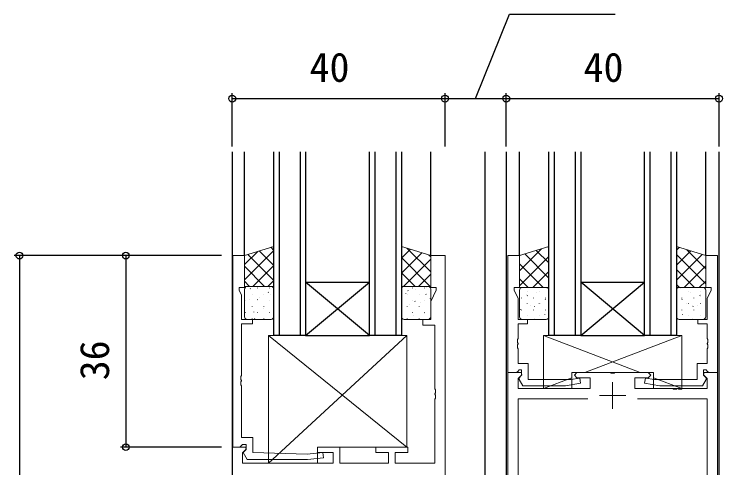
# Model space of a CAD drawing. Units: millimetres, scale not verified. Extents: x -437 to 438, y -681 to 678.
# Drawn here: x -114.5 to 18.1, y 182.6 to 267.9 of the extents above; entities that cross this region are included whole.
import ezdxf
from ezdxf.enums import TextEntityAlignment as Align

# ---------------------------------------------------------------- set-up
doc = ezdxf.new("R2010")
doc.units = ezdxf.units.MM
doc.header["$LTSCALE"] = 4
doc.layers.add('0-2_YKK_11', color=7, linetype='Continuous', lineweight=18)
doc.layers.add('0-4_YKK_13', color=4, linetype='Continuous', lineweight=18)
doc.layers.add('0-3_YKK_12', color=2, linetype='Continuous')
doc.layers.add('0-6_YKK_D', color=6, linetype='Continuous')
doc.styles.add('ＭＳ ゴシック', font='')
doc.styles.get('ＭＳ ゴシック').set_extended_font_data('MS Gothic')

msp = doc.modelspace()

# ---------------------------------------------------------------- linework, layer by layer
at = {"layer": '0-2_YKK_11'}
for p, q in [((-2.039, 193.69), (-2.039, 198.69)), ((0.461, 196.19), (-4.539, 196.19))]:
    msp.add_line(p, q, dxfattribs=at)
for points in [[(-73.439, 186.49), (-73.439, 222.49), (-71.239, 222.49), (-71.239, 216.49), (-72.239, 216.49), (-72.239, 215.99), (-71.809, 215.068), (-71.809, 210.49), (-69.739, 210.49), (-69.739, 209.69), (-71.809, 209.69), (-71.809, 199.948), (-71.929, 199.765), (-71.929, 199.215), (-71.809, 199.032), (-71.809, 198.948), (-71.929, 198.765), (-71.929, 198.215), (-71.809, 198.032), (-71.809, 188.29), (-69.639, 188.29), (-69.639, 185.49), (-59.439, 185.19), (-56.49, 185.487), (-56.389, 184.492), (-59.389, 184.19), (-70.763, 184.19), (-71.513, 185.49), (-70.939, 186.064), (-70.939, 186.99), (-71.609, 186.99), (-71.809, 186.79), (-72.109, 186.49)], [(-21.739, 222.49), (-21.739, 200.49), (-20.109, 200.49), (-19.809, 200.79), (-19.609, 200.99), (-19.139, 200.99), (-19.139, 200.04), (-19.639, 199.54), (-19.639, 199.202), (-18.939, 197.99), (-10.931, 197.99), (-8.053, 198.498), (-8.226, 199.482), (-9.885, 199.19), (-17.939, 199.19), (-17.939, 202.19), (-19.809, 202.19), (-19.809, 204.982), (-19.929, 205.165), (-19.929, 205.715), (-19.809, 205.898), (-19.809, 205.982), (-19.929, 206.165), (-19.929, 206.715), (-19.809, 206.898), (-19.809, 209.69), (-18.039, 209.69), (-18.039, 210.49), (-19.809, 210.49), (-19.809, 214.424), (-20.539, 215.99), (-20.539, 216.49), (-19.539, 216.49), (-19.539, 222.49)], [(17.661, 222.49), (17.661, 200.49), (16.031, 200.49), (15.731, 200.79), (15.531, 200.99), (15.061, 200.99), (15.061, 200.04), (15.561, 199.54), (15.561, 199.202), (14.861, 197.99), (6.852, 197.99), (3.974, 198.498), (4.147, 199.482), (5.806, 199.19), (13.861, 199.19), (13.861, 202.19), (15.731, 202.19), (15.731, 204.982), (15.851, 205.165), (15.851, 205.715), (15.731, 205.898), (15.731, 205.982), (15.851, 206.165), (15.851, 206.715), (15.731, 206.898), (15.731, 209.69), (13.961, 209.69), (13.961, 210.49), (15.731, 210.49), (15.731, 214.424), (16.461, 215.99), (16.461, 216.49), (15.461, 216.49), (15.461, 222.49)]]:
    msp.add_lwpolyline(points, close=True, dxfattribs=at)
for points in [[(-40.539, 185.49), (-42.939, 185.49), (-42.939, 183.49), (-35.469, 183.49), (-35.469, 195.532), (-35.349, 195.715), (-35.349, 196.265), (-35.469, 196.448), (-35.469, 196.532), (-35.349, 196.715), (-35.349, 197.265), (-35.469, 197.448), (-35.469, 209.39), (-37.739, 209.39), (-37.739, 210.49), (-36.239, 210.49), (-36.239, 213.845), (-35.239, 215.99), (-35.239, 216.49), (-36.239, 216.49), (-36.239, 222.49), (-33.539, 222.49)], [(-33.539, 222.49), (-33.539, 122.49)], [(-21.739, 200.49), (-21.739, 144.49)], [(2.161, 199.49), (4.661, 199.49), (5.161, 199.99), (4.661, 200.49), (-1.581, 200.49), (-1.765, 200.37), (-2.314, 200.37), (-2.498, 200.49), (-8.739, 200.49), (-9.239, 199.99), (-8.739, 199.49), (-6.239, 199.49), (-6.239, 197.49), (-19.809, 197.49), (-19.809, 199.396), (-19.103, 200.102), (-19.264, 200.49), (-21.739, 200.49)], [(17.661, 144.49), (17.661, 200.49), (15.185, 200.49), (15.024, 200.102), (15.731, 199.396), (15.731, 197.49), (11.119, 197.49), (10.935, 197.37), (10.386, 197.37), (10.202, 197.49), (10.119, 197.49), (9.935, 197.37), (9.386, 197.37), (9.202, 197.49), (2.161, 197.49), (2.161, 199.49)], [(-6.713, 195.56), (-19.809, 195.56), (-19.809, 149.42), (-6.713, 149.42)], [(2.634, 149.42), (15.731, 149.42), (15.731, 195.56), (2.634, 195.56)], [(-73.539, 122.49), (-73.539, 186.49), (-71.064, 186.49), (-70.903, 186.102), (-71.609, 185.396), (-71.609, 183.49), (-54.539, 183.49), (-54.539, 185.49), (-57.539, 185.49), (-57.539, 186.49), (-53.339, 186.49), (-53.339, 183.49), (-44.139, 183.49), (-44.139, 185.49), (-46.539, 185.49), (-46.539, 186.49), (-40.539, 186.49), (-40.539, 185.49)]]:
    msp.add_lwpolyline(points, dxfattribs=at)
at = {"layer": '0-3_YKK_12'}
for p, q in [((-73.539, 241.99), (-73.539, 102.99)), ((-71.239, 222.49), (-71.239, 241.99)), ((-65.739, 207.49), (-65.739, 241.99)), ((-64.739, 241.99), (-64.739, 207.49)), ((-60.739, 207.49), (-60.739, 241.99)), ((-47.739, 207.49), (-47.739, 241.99)), ((-46.739, 241.99), (-46.739, 207.49)), ((-42.739, 207.49), (-42.739, 241.99)), ((-36.239, 222.49), (-36.239, 241.99)), ((-26.039, 241.99), (-26.039, 102.99)), ((-22.039, 241.99), (-22.039, 102.99)), ((-19.539, 222.49), (-19.539, 241.99)), ((-14.039, 207.49), (-14.039, 241.99)), ((-13.039, 241.99), (-13.039, 207.49)), ((-9.039, 207.49), (-9.039, 241.99)), ((3.961, 207.49), (3.961, 241.99)), ((4.961, 241.99), (4.961, 207.49)), ((8.961, 207.49), (8.961, 241.99)), ((15.461, 222.49), (15.461, 241.99)), ((17.961, 102.99), (17.961, 241.99)), ((-59.739, 217.49), (-47.739, 217.49)), ((-59.739, 207.49), (-47.739, 217.49)), ((-47.739, 207.49), (-59.739, 217.49)), ((-8.039, 217.49), (3.961, 217.49)), ((-8.039, 207.49), (3.961, 217.49)), ((3.961, 207.49), (-8.039, 217.49)), ((-59.739, 207.49), (-47.739, 207.49)), ((-8.039, 207.49), (3.961, 207.49)), ((9.961, 207.49), (3.961, 207.49))]:
    msp.add_line(p, q, dxfattribs=at)
for points in [[(-59.739, 241.99), (-59.739, 207.49), (-65.739, 207.49)], [(-41.739, 241.99), (-41.739, 207.49), (-47.739, 207.49)], [(-8.039, 241.99), (-8.039, 207.49), (-14.039, 207.49)], [(9.961, 241.99), (9.961, 207.49), (3.961, 207.49)]]:
    msp.add_lwpolyline(points, dxfattribs=at)
at = {"layer": '0-4_YKK_13'}
for p, q in [((-71.239, 217.955), (-65.739, 223.455)), ((-71.239, 220.783), (-68.747, 223.275)), ((-68.46, 223.366), (-65.739, 220.646)), ((-66.309, 224.044), (-65.739, 223.474)), ((-41.739, 221.999), (-40.048, 223.691)), ((-41.739, 219.171), (-37.898, 223.013)), ((-40.708, 223.898), (-36.239, 219.43)), ((-19.539, 219.626), (-15.395, 223.771)), ((-16.403, 223.459), (-14.039, 221.096)), ((-14.243, 224.127), (-14.039, 223.924)), ((10.469, 224.033), (9.961, 223.524)), ((12.63, 223.365), (9.961, 220.696)), ((15.461, 220.026), (11.895, 223.592)), ((-70.61, 222.688), (-65.739, 217.818)), ((-41.739, 222.102), (-36.343, 216.705)), ((-41.377, 216.705), (-36.239, 221.842)), ((-36.577, 222.596), (-36.239, 222.259)), ((-19.539, 222.455), (-19.489, 222.506)), ((-19.539, 216.798), (-14.039, 222.298)), ((-18.564, 222.792), (-14.039, 218.267)), ((15.461, 217.198), (9.961, 222.698)), ((14.79, 222.697), (9.961, 217.867)), ((-71.239, 220.489), (-67.456, 216.705)), ((-69.661, 216.705), (-65.739, 220.627)), ((-19.539, 220.939), (-15.091, 216.49)), ((15.461, 220.539), (11.412, 216.49)), ((-41.739, 219.273), (-39.171, 216.705)), ((-38.548, 216.705), (-36.239, 219.014)), ((-17.019, 216.49), (-14.039, 219.47)), ((13.34, 216.49), (9.961, 219.87)), ((-71.239, 217.661), (-70.284, 216.705)), ((-66.833, 216.705), (-65.739, 217.798)), ((-19.539, 218.11), (-17.919, 216.49)), ((15.461, 217.71), (14.24, 216.49)), ((-71.059, 216.286), (-71.056, 216.278)), ((-71.024, 216.41), (-71.024, 216.372)), ((-66.239, 216.705), (-70.739, 216.705)), ((-70.141, 216.275), (-70.1, 216.212)), ((-68.782, 216.41), (-68.782, 216.372)), ((-66.539, 216.41), (-66.539, 216.372)), ((-41.239, 216.705), (-36.739, 216.705)), ((-39.629, 216.41), (-39.629, 216.372)), ((-37.387, 216.41), (-37.387, 216.372)), ((-37.049, 216.515), (-37.046, 216.508)), ((-14.539, 216.49), (-19.039, 216.49)), ((-14.4, 216.332), (-14.397, 216.324)), ((-14.191, 216.49), (-14.039, 216.641)), ((10.512, 216.49), (9.961, 217.041)), ((10.461, 216.49), (14.961, 216.49)), ((10.721, 216.332), (10.718, 216.324)), ((-71.239, 216.205), (-71.239, 210.99)), ((-69.813, 215.199), (-69.813, 215.161)), ((-67.571, 215.199), (-67.571, 215.161)), ((-66.764, 215.612), (-66.723, 215.549)), ((-66.399, 215.162), (-66.397, 215.155)), ((-65.739, 210.99), (-65.739, 216.205)), ((-41.739, 210.99), (-41.739, 216.205)), ((-40.892, 215.334), (-40.889, 215.327)), ((-40.661, 215.199), (-40.661, 215.161)), ((-40.526, 215.924), (-40.484, 215.861)), ((-39.02, 216.066), (-39.018, 216.059)), ((-38.418, 215.199), (-38.418, 215.161)), ((-37.148, 215.261), (-37.107, 215.198)), ((-36.239, 216.205), (-36.239, 210.99)), ((-19.539, 215.99), (-19.539, 210.99)), ((-18.23, 215.115), (-18.228, 215.108)), ((-18.123, 215.757), (-18.123, 215.72)), ((-18.086, 214.969), (-18.045, 214.906)), ((-16.271, 215.6), (-16.269, 215.593)), ((-15.88, 215.757), (-15.88, 215.72)), ((-14.039, 210.99), (-14.039, 215.99)), ((9.961, 210.99), (9.961, 215.99)), ((12.201, 215.757), (12.201, 215.72)), ((12.592, 215.6), (12.59, 215.593)), ((14.407, 214.969), (14.366, 214.906)), ((14.444, 215.757), (14.444, 215.72)), ((14.551, 215.115), (14.549, 215.108)), ((15.461, 215.99), (15.461, 210.99)), ((-71.024, 214.13), (-71.024, 214.092)), ((-70.33, 214.228), (-70.328, 214.221)), ((-68.806, 214.258), (-68.765, 214.195)), ((-68.782, 214.13), (-68.782, 214.092)), ((-68.359, 214.677), (-68.356, 214.67)), ((-66.539, 214.13), (-66.539, 214.092)), ((-39.629, 214.13), (-39.629, 214.092)), ((-39.191, 213.907), (-39.149, 213.844)), ((-38.192, 213.726), (-38.189, 213.719)), ((-37.387, 214.13), (-37.387, 214.092)), ((-36.32, 214.458), (-36.318, 214.451)), ((-19.154, 214.546), (-19.154, 214.509)), ((-16.911, 214.546), (-16.911, 214.509)), ((-14.709, 214.305), (-14.667, 214.243)), ((-14.669, 214.546), (-14.669, 214.509)), ((11.03, 214.305), (10.989, 214.243)), ((10.99, 214.546), (10.99, 214.509)), ((13.232, 214.546), (13.232, 214.509)), ((-69.813, 212.919), (-69.813, 212.881)), ((-67.63, 212.62), (-67.628, 212.613)), ((-67.571, 212.919), (-67.571, 212.881)), ((-40.661, 212.919), (-40.661, 212.881)), ((-40.151, 213.242), (-40.148, 213.235)), ((-38.418, 212.919), (-38.418, 212.881)), ((-19.373, 212.326), (-19.371, 212.319)), ((-19.154, 212.266), (-19.154, 212.229)), ((-18.123, 213.477), (-18.123, 213.44)), ((-17.502, 213.058), (-17.499, 213.051)), ((-16.911, 212.266), (-16.911, 212.229)), ((-16.751, 212.952), (-16.71, 212.889)), ((-15.88, 213.477), (-15.88, 213.44)), ((-15.53, 213.507), (-15.528, 213.5)), ((-14.669, 212.266), (-14.669, 212.229)), ((10.99, 212.266), (10.99, 212.229)), ((11.851, 213.507), (11.849, 213.5)), ((12.201, 213.477), (12.201, 213.44)), ((13.072, 212.952), (13.031, 212.889)), ((13.232, 212.266), (13.232, 212.229)), ((13.823, 213.058), (13.82, 213.051)), ((14.444, 213.477), (14.444, 213.44)), ((-71.024, 211.85), (-71.024, 211.812)), ((-69.502, 211.888), (-69.499, 211.881)), ((-68.782, 211.85), (-68.782, 211.812)), ((-66.539, 211.85), (-66.539, 211.812)), ((-39.629, 211.85), (-39.629, 211.812)), ((-39.422, 211.184), (-39.42, 211.177)), ((-37.451, 211.634), (-37.448, 211.626)), ((-37.387, 211.85), (-37.387, 211.812)), ((-18.123, 211.197), (-18.123, 211.16)), ((-15.88, 211.197), (-15.88, 211.16)), ((-14.802, 211.45), (-14.799, 211.443)), ((11.123, 211.45), (11.12, 211.443)), ((12.201, 211.197), (12.201, 211.16)), ((14.444, 211.197), (14.444, 211.16)), ((-70.739, 210.49), (-66.239, 210.49)), ((-69.813, 210.639), (-69.813, 210.601)), ((-69.361, 210.656), (-69.319, 210.593)), ((-67.571, 210.639), (-67.571, 210.601)), ((-36.739, 210.49), (-41.239, 210.49)), ((-40.661, 210.639), (-40.661, 210.601)), ((-38.418, 210.639), (-38.418, 210.601)), ((-19.039, 210.49), (-14.539, 210.49)), ((-16.673, 210.718), (-16.671, 210.711)), ((14.961, 210.49), (10.461, 210.49)), ((12.994, 210.718), (12.992, 210.711)), ((-66.74, 207.49), (-66.74, 183.49)), ((-40.739, 207.49), (-66.74, 183.49)), ((-40.739, 186.49), (-66.74, 207.49)), ((-15.04, 207.489), (-15.04, 197.49)), ((3.16, 200.49), (-15.04, 207.489)), ((-7.239, 200.49), (10.961, 207.489)), ((-9.739, 200.49), (-9.739, 197.49)), ((5.661, 200.49), (-9.739, 200.49)), ((5.661, 200.49), (5.661, 197.49)), ((-15.04, 197.49), (-9.739, 199.528)), ((10.961, 197.49), (5.661, 199.528)), ((-15.04, 197.49), (-9.739, 197.49)), ((5.661, 197.49), (10.961, 197.49)), ((-57.539, 186.49), (-57.539, 183.49)), ((-57.539, 186.49), (-40.739, 186.49)), ((-66.74, 183.49), (-57.539, 183.49))]:
    msp.add_line(p, q, dxfattribs=at)
for points in [[(-71.239, 222.49), (-71.239, 216.705), (-65.739, 216.705), (-65.739, 224.224)], [(-36.239, 222.49), (-36.239, 216.705), (-41.739, 216.705), (-41.739, 224.224)], [(-19.539, 222.49), (-19.539, 216.49), (-14.039, 216.49), (-14.039, 224.19)], [(15.461, 222.49), (15.461, 216.49), (9.961, 216.49), (9.961, 224.19)]]:
    msp.add_lwpolyline(points, close=True, dxfattribs=at)
for points in [[(-66.74, 207.49), (-40.739, 207.49), (-40.739, 186.49)], [(-15.04, 207.489), (10.961, 207.489), (10.961, 197.49)]]:
    msp.add_lwpolyline(points, dxfattribs=at)
for centre, start, end in [((-70.739, 216.205), 90, 180), ((-66.239, 216.205), 0, 90), ((-41.239, 216.205), 90, 180), ((-36.739, 216.205), 0, 90), ((-19.039, 215.99), 90, 180), ((-14.539, 215.99), 0, 90), ((10.461, 215.99), 90, 180), ((14.961, 215.99), 0, 90), ((-70.739, 210.99), 180, 270), ((-66.239, 210.99), 270, 0), ((-41.239, 210.99), 180, 270), ((-36.739, 210.99), 270, 0), ((-19.039, 210.99), 180, 270), ((-14.539, 210.99), 270, 0), ((10.461, 210.99), 180, 270), ((14.961, 210.99), 270, 0)]:
    msp.add_arc(centre, 0.5, start, end, dxfattribs=at)
at = {"layer": '0-6_YKK_D'}
for p, q in [((-73.539, 242.99), (-73.539, 252.99)), ((-33.539, 242.99), (-33.539, 252.99)), ((-33.539, 242.99), (-33.539, 252.99)), ((-22.039, 242.99), (-22.039, 252.99)), ((-22.039, 242.99), (-22.039, 252.99)), ((17.961, 242.99), (17.961, 252.99)), ((-73.539, 251.99), (-33.539, 251.99)), ((-33.539, 251.99), (-22.039, 251.99)), ((-22.039, 251.99), (17.961, 251.99)), ((-75.539, 222.49), (-114.539, 222.49)), ((-113.539, 222.49), (-113.539, 122.49)), ((-75.539, 222.49), (-94.539, 222.49)), ((-93.539, 222.49), (-93.539, 186.49)), ((-75.539, 186.49), (-94.539, 186.49))]:
    msp.add_line(p, q, dxfattribs=at)
msp.add_lwpolyline([(-27.789, 251.99), (-21.446, 267.87), (-1.571, 267.87)], dxfattribs=at)
for centre in [(-73.539, 251.99), (-33.539, 251.99), (-33.539, 251.99), (-22.039, 251.99), (-22.039, 251.99), (17.961, 251.99), (-113.539, 222.49), (-93.539, 222.49), (-93.539, 186.49)]:
    msp.add_circle(centre, 0.637, dxfattribs=at)

# ---------------------------------------------------------------- texts
at = {"layer": '0-6_YKK_D', "style": 'ＭＳ ゴシック'}
for p in [(-58.994, 253.49), (-7.494, 253.49)]:
    msp.add_text('40', height=5.499, dxfattribs=at).set_placement(p, align=Align.BOTTOM_LEFT)
msp.add_text('36', height=5.499, rotation=90, dxfattribs=at).set_placement((-95.039, 199.057), align=Align.BOTTOM_LEFT)

doc.saveas('drawing.dxf')
